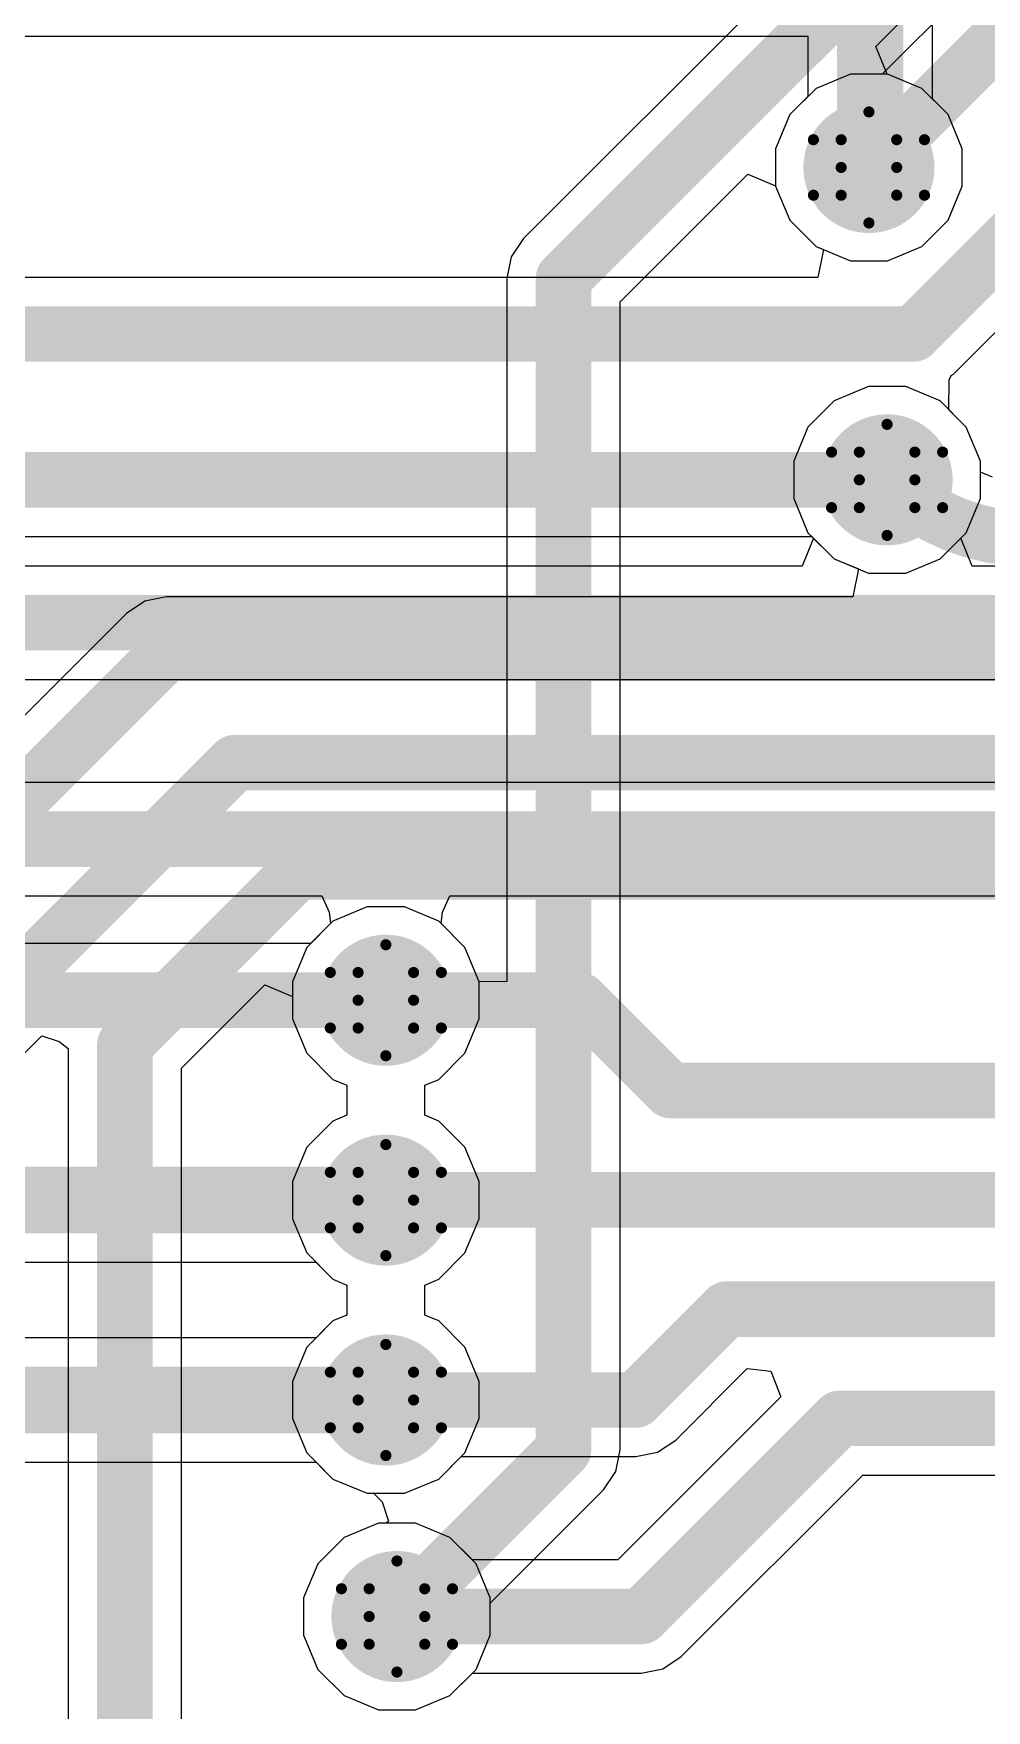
# Model space of a CAD drawing. Header units: inches. Extents: x -0.2 to 15.8, y 0 to 3.5.
# Drawn here: x 0.8916 to 1.0632, y 0.9641 to 1.2661 of the extents above; entities that cross this region are included whole.
import ezdxf

# ---------------------------------------------------------------- set-up
doc = ezdxf.new("R2010")
doc.units = ezdxf.units.IN
doc.header["$MEASUREMENT"] = 0
for name, color, linetype in [('Bottom Layer', 5, 'Continuous'), ('Drill Drawing', 1, 'Continuous'), ('Signal_1', 16, 'Continuous'), ('Signal_2', 76, 'Continuous'), ('Top Layer', 1, 'Continuous'), ('Via Holes', 16, 'Continuous')]:
    doc.layers.add(name, color=color, linetype=linetype)

msp = doc.modelspace()

# ---------------------------------------------------------------- hatches: boundary and pattern name
at = {"layer": 'Bottom Layer'}
h = msp.add_hatch(color=5, dxfattribs=at)
edge = h.paths.add_edge_path()
edge.add_arc((1.042, 1.242), 0.01181, 0, 360)
h = msp.add_hatch(color=5, dxfattribs=at)
edge = h.paths.add_edge_path()
edge.add_arc((1.04527, 1.18573), 0.01181, 0, 360)
h = msp.add_hatch(color=5, dxfattribs=at)
edge = h.paths.add_edge_path()
edge.add_arc((0.955, 1.092), 0.01181, 0, 360)
h = msp.add_hatch(color=5, dxfattribs=at)
edge = h.paths.add_edge_path()
edge.add_arc((0.955, 1.056), 0.01181, 0, 360)
h = msp.add_hatch(color=5, dxfattribs=at)
edge = h.paths.add_edge_path()
edge.add_arc((0.955, 1.02), 0.01181, 0, 360)
h = msp.add_hatch(color=5, dxfattribs=at)
edge = h.paths.add_edge_path()
edge.add_arc((0.957, 0.981), 0.01181, 0, 360)
at = {"layer": 'Signal_1'}
h = msp.add_hatch(color=16, dxfattribs=at)
edge = h.paths.add_edge_path()
edge.add_arc((1.042, 1.242), 0.01181, 0, 360)
h = msp.add_hatch(color=16, dxfattribs=at)
edge = h.paths.add_edge_path()
edge.add_arc((1.04527, 1.18573), 0.01181, 0, 360)
h = msp.add_hatch(color=16, dxfattribs=at)
edge = h.paths.add_edge_path()
edge.add_arc((0.955, 1.092), 0.01181, 0, 360)
h = msp.add_hatch(color=16, dxfattribs=at)
edge = h.paths.add_edge_path()
edge.add_arc((0.955, 1.056), 0.01181, 0, 360)
h = msp.add_hatch(color=16, dxfattribs=at)
edge = h.paths.add_edge_path()
edge.add_arc((0.955, 1.02), 0.01181, 0, 360)
h = msp.add_hatch(color=16, dxfattribs=at)
edge = h.paths.add_edge_path()
edge.add_arc((0.957, 0.981), 0.01181, 0, 360)
at = {"layer": 'Signal_2'}
h = msp.add_hatch(color=76, dxfattribs=at)
edge = h.paths.add_edge_path()
edge.add_arc((1.042, 1.242), 0.01181, 0, 360)
h = msp.add_hatch(color=76, dxfattribs=at)
edge = h.paths.add_edge_path()
edge.add_arc((1.04527, 1.18573), 0.01181, 0, 360)
h = msp.add_hatch(color=76, dxfattribs=at)
edge = h.paths.add_edge_path()
edge.add_arc((0.955, 1.092), 0.01181, 0, 360)
h = msp.add_hatch(color=76, dxfattribs=at)
edge = h.paths.add_edge_path()
edge.add_arc((0.955, 1.056), 0.01181, 0, 360)
h = msp.add_hatch(color=76, dxfattribs=at)
edge = h.paths.add_edge_path()
edge.add_arc((0.955, 1.02), 0.01181, 0, 360)
h = msp.add_hatch(color=76, dxfattribs=at)
edge = h.paths.add_edge_path()
edge.add_arc((0.957, 0.981), 0.01181, 0, 360)
at = {"layer": 'Top Layer'}
h = msp.add_hatch(color=1, dxfattribs=at)
edge = h.paths.add_edge_path()
edge.add_arc((1.042, 1.242), 0.01181, 0, 360)
h = msp.add_hatch(color=1, dxfattribs=at)
edge = h.paths.add_edge_path()
edge.add_arc((1.04527, 1.18573), 0.01181, 0, 360)
h = msp.add_hatch(color=1, dxfattribs=at)
edge = h.paths.add_edge_path()
edge.add_arc((0.955, 1.092), 0.01181, 0, 360)
h = msp.add_hatch(color=1, dxfattribs=at)
edge = h.paths.add_edge_path()
edge.add_arc((0.955, 1.056), 0.01181, 0, 360)
h = msp.add_hatch(color=1, dxfattribs=at)
edge = h.paths.add_edge_path()
edge.add_arc((0.955, 1.02), 0.01181, 0, 360)
h = msp.add_hatch(color=1, dxfattribs=at)
edge = h.paths.add_edge_path()
edge.add_arc((0.957, 0.981), 0.01181, 0, 360)
at = {"layer": 'Via Holes'}
h = msp.add_hatch(color=7, dxfattribs=at)
edge = h.paths.add_edge_path()
edge.add_arc((1.042, 1.242), 0.00591, 0, 360)
h = msp.add_hatch(color=7, dxfattribs=at)
edge = h.paths.add_edge_path()
edge.add_arc((1.04527, 1.18573), 0.00591, 0, 360)
h = msp.add_hatch(color=7, dxfattribs=at)
edge = h.paths.add_edge_path()
edge.add_arc((0.955, 1.092), 0.00591, 0, 360)
h = msp.add_hatch(color=7, dxfattribs=at)
edge = h.paths.add_edge_path()
edge.add_arc((0.955, 1.056), 0.00591, 0, 360)
h = msp.add_hatch(color=7, dxfattribs=at)
edge = h.paths.add_edge_path()
edge.add_arc((0.955, 1.02), 0.00591, 0, 360)
h = msp.add_hatch(color=7, dxfattribs=at)
edge = h.paths.add_edge_path()
edge.add_arc((0.957, 0.981), 0.00591, 0, 360)

# ---------------------------------------------------------------- linework, layer by layer
at = {"layer": 'Bottom Layer'}
for p, q in [((1.18462, 1.43403), (0.97979, 1.22921)), ((1.04323, 1.26381), (1.20202, 1.4226)), ((1.0453, 1.25881), (1.04323, 1.26381)), ((1.04534, 1.25881), (1.0453, 1.25881)), ((1.05152, 1.25625), (1.04534, 1.25881)), ((1.05625, 1.25152), (1.05152, 1.25625)), ((1.05881, 1.24534), (1.05625, 1.25152)), ((1.05881, 1.23866), (1.05881, 1.24534)), ((0.9972, 1.21778), (1.02019, 1.24077)), ((1.02019, 1.24077), (1.02519, 1.2387)), ((1.02519, 1.2387), (1.02519, 1.23866)), ((1.02519, 1.23866), (1.02775, 1.23248)), ((1.05625, 1.23248), (1.05881, 1.23866)), ((1.02775, 1.23248), (1.03248, 1.22775)), ((1.05152, 1.22775), (1.05625, 1.23248)), ((0.97979, 1.22921), (0.97758, 1.2259)), ((1.03248, 1.22775), (1.03866, 1.22519)), ((1.04534, 1.22519), (1.05152, 1.22775)), ((0.97758, 1.2259), (0.9768, 1.222)), ((1.03866, 1.22519), (1.04534, 1.22519)), ((0.9768, 1.222), (0.9768, 1.09536)), ((0.9972, 1.011), (0.9972, 1.21778)), ((1.04193, 1.20254), (1.03575, 1.19998)), ((1.04862, 1.20254), (1.04193, 1.20254)), ((1.0548, 1.19998), (1.04862, 1.20254)), ((1.03575, 1.19998), (1.03102, 1.19525)), ((1.05952, 1.19525), (1.0548, 1.19998)), ((1.03102, 1.19525), (1.02846, 1.18907)), ((1.06208, 1.18907), (1.05952, 1.19525)), ((1.02846, 1.18907), (1.02846, 1.18238)), ((1.06208, 1.18238), (1.06208, 1.18907)), ((1.02846, 1.18238), (1.03102, 1.1762)), ((1.05952, 1.1762), (1.06208, 1.18238)), ((1.03102, 1.1762), (1.03575, 1.17148)), ((1.0548, 1.17148), (1.05952, 1.1762)), ((1.03575, 1.17148), (1.04193, 1.16892)), ((1.04193, 1.16892), (1.04862, 1.16892)), ((1.04862, 1.16892), (1.0548, 1.17148)), ((0.95166, 1.10881), (0.94548, 1.10625)), ((0.95834, 1.10881), (0.95166, 1.10881)), ((0.96452, 1.10625), (0.95834, 1.10881)), ((0.94548, 1.10625), (0.94075, 1.10152)), ((0.96925, 1.10152), (0.96452, 1.10625)), ((0.94075, 1.10152), (0.93819, 1.09534)), ((0.97181, 1.09534), (0.96925, 1.10152)), ((0.93819, 1.09534), (0.93819, 1.08866)), ((0.9768, 1.09536), (0.97181, 1.09534)), ((0.93819, 1.08866), (0.94075, 1.08248)), ((0.94075, 1.08248), (0.94548, 1.07775)), ((0.94548, 1.07775), (0.94799, 1.07671)), ((0.94799, 1.07671), (0.94799, 1.07129)), ((0.94548, 1.07025), (0.94075, 1.06552)), ((0.94799, 1.07129), (0.94548, 1.07025)), ((0.94075, 1.06552), (0.93819, 1.05934)), ((0.93819, 1.05934), (0.93819, 1.05266)), ((0.93819, 1.05266), (0.94075, 1.04648)), ((0.94075, 1.04648), (0.94548, 1.04175)), ((0.94548, 1.04175), (0.94799, 1.04071)), ((0.94799, 1.04071), (0.94799, 1.03529)), ((0.94548, 1.03425), (0.94244, 1.03122)), ((0.94799, 1.03529), (0.94548, 1.03425)), ((0.94244, 1.03122), (0.84065, 1.03122)), ((0.99642, 1.0071), (0.9972, 1.011)), ((0.836, 1.00878), (0.94244, 1.00878)), ((0.94244, 1.00878), (0.94548, 1.00575)), ((0.99421, 1.00379), (0.99642, 1.0071)), ((0.94548, 1.00575), (0.95166, 1.00319)), ((0.95166, 1.00319), (0.9528, 1.00319)), ((0.9528, 1.00319), (0.95433, 1.00168)), ((0.97381, 0.98339), (0.99421, 1.00379)), ((0.95433, 1.00168), (0.95548, 0.99819)), ((0.95366, 0.99781), (0.94748, 0.99525)), ((0.95508, 0.99781), (0.95366, 0.99781)), ((0.95548, 0.99819), (0.95508, 0.99781)), ((0.94748, 0.99525), (0.94275, 0.99052)), ((0.94275, 0.99052), (0.94019, 0.98434)), ((0.94019, 0.98434), (0.94019, 0.97766)), ((0.97381, 0.97766), (0.97381, 0.98339)), ((0.94019, 0.97766), (0.94275, 0.97148)), ((0.97125, 0.97148), (0.97381, 0.97766)), ((0.94275, 0.97148), (0.94748, 0.96675)), ((0.96652, 0.96675), (0.97125, 0.97148)), ((0.94748, 0.96675), (0.95366, 0.96419)), ((0.96034, 0.96419), (0.96652, 0.96675)), ((0.95366, 0.96419), (0.96034, 0.96419))]:
    msp.add_line(p, q, dxfattribs=at)
for points in [[(0.987, 1.222, 0.01, 0.01, 0), (1.19481, 1.42981, 0.01, 0.01, 0)], [(0.987, 1.011, 0.01, 0.01, 0), (0.987, 1.222, 0.01, 0.01, 0)], [(0.836, 1.02, 0.012, 0.012, 0), (0.955, 1.02, 0.012, 0.012, 0)], [(0.957, 0.981, 0.01, 0.01, 0), (0.987, 1.011, 0.01, 0.01, 0)]]:
    msp.add_lwpolyline(points, format="xyseb", dxfattribs=at)
for points in [[(0.9845, 1.222, 0.005, 0.005, 1), (0.9895, 1.222, 0.005, 0.005, 1)], [(0.9845, 1.222, 0.005, 0.005, 1), (0.9895, 1.222, 0.005, 0.005, 1)], [(0.952, 1.02, 0.006, 0.006, 1), (0.958, 1.02, 0.006, 0.006, 1)], [(0.9845, 1.011, 0.005, 0.005, 1), (0.9895, 1.011, 0.005, 0.005, 1)], [(0.9845, 1.011, 0.005, 0.005, 1), (0.9895, 1.011, 0.005, 0.005, 1)], [(0.9545, 0.981, 0.005, 0.005, 1), (0.9595, 0.981, 0.005, 0.005, 1)]]:
    msp.add_lwpolyline(points, format="xyseb", close=True, dxfattribs=at)
at = {"layer": 'Drill Drawing'}
for points in [[(1.037, 1.247, 0.002, 0.002, 0), (1.042, 1.252, 0.002, 0.002, 0)], [(1.042, 1.252, 0.002, 0.002, 0), (1.047, 1.247, 0.002, 0.002, 0)], [(1.032, 1.247, 0.002, 0.002, 0), (1.037, 1.242, 0.002, 0.002, 0)], [(1.032, 1.247, 0.002, 0.002, 0), (1.037, 1.247, 0.002, 0.002, 0)], [(1.047, 1.247, 0.002, 0.002, 0), (1.052, 1.247, 0.002, 0.002, 0)], [(1.047, 1.242, 0.002, 0.002, 0), (1.052, 1.247, 0.002, 0.002, 0)], [(1.032, 1.237, 0.002, 0.002, 0), (1.037, 1.242, 0.002, 0.002, 0)], [(1.047, 1.242, 0.002, 0.002, 0), (1.052, 1.237, 0.002, 0.002, 0)], [(1.032, 1.237, 0.002, 0.002, 0), (1.037, 1.237, 0.002, 0.002, 0)], [(1.037, 1.237, 0.002, 0.002, 0), (1.042, 1.232, 0.002, 0.002, 0)], [(1.042, 1.232, 0.002, 0.002, 0), (1.047, 1.237, 0.002, 0.002, 0)], [(1.047, 1.237, 0.002, 0.002, 0), (1.052, 1.237, 0.002, 0.002, 0)], [(1.04027, 1.19073, 0.002, 0.002, 0), (1.04527, 1.19573, 0.002, 0.002, 0)], [(1.04527, 1.19573, 0.002, 0.002, 0), (1.05027, 1.19073, 0.002, 0.002, 0)], [(1.03527, 1.19073, 0.002, 0.002, 0), (1.04027, 1.18573, 0.002, 0.002, 0)], [(1.03527, 1.19073, 0.002, 0.002, 0), (1.04027, 1.19073, 0.002, 0.002, 0)], [(1.05027, 1.19073, 0.002, 0.002, 0), (1.05527, 1.19073, 0.002, 0.002, 0)], [(1.05027, 1.18573, 0.002, 0.002, 0), (1.05527, 1.19073, 0.002, 0.002, 0)], [(1.03527, 1.18073, 0.002, 0.002, 0), (1.04027, 1.18573, 0.002, 0.002, 0)], [(1.05027, 1.18573, 0.002, 0.002, 0), (1.05527, 1.18073, 0.002, 0.002, 0)], [(1.03527, 1.18073, 0.002, 0.002, 0), (1.04027, 1.18073, 0.002, 0.002, 0)], [(1.04027, 1.18073, 0.002, 0.002, 0), (1.04527, 1.17573, 0.002, 0.002, 0)], [(1.04527, 1.17573, 0.002, 0.002, 0), (1.05027, 1.18073, 0.002, 0.002, 0)], [(1.05027, 1.18073, 0.002, 0.002, 0), (1.05527, 1.18073, 0.002, 0.002, 0)], [(0.95, 1.097, 0.002, 0.002, 0), (0.955, 1.102, 0.002, 0.002, 0)], [(0.955, 1.102, 0.002, 0.002, 0), (0.96, 1.097, 0.002, 0.002, 0)], [(0.945, 1.097, 0.002, 0.002, 0), (0.95, 1.092, 0.002, 0.002, 0)], [(0.945, 1.097, 0.002, 0.002, 0), (0.95, 1.097, 0.002, 0.002, 0)], [(0.96, 1.097, 0.002, 0.002, 0), (0.965, 1.097, 0.002, 0.002, 0)], [(0.96, 1.092, 0.002, 0.002, 0), (0.965, 1.097, 0.002, 0.002, 0)], [(0.945, 1.087, 0.002, 0.002, 0), (0.95, 1.092, 0.002, 0.002, 0)], [(0.96, 1.092, 0.002, 0.002, 0), (0.965, 1.087, 0.002, 0.002, 0)], [(0.945, 1.087, 0.002, 0.002, 0), (0.95, 1.087, 0.002, 0.002, 0)], [(0.95, 1.087, 0.002, 0.002, 0), (0.955, 1.082, 0.002, 0.002, 0)], [(0.955, 1.082, 0.002, 0.002, 0), (0.96, 1.087, 0.002, 0.002, 0)], [(0.96, 1.087, 0.002, 0.002, 0), (0.965, 1.087, 0.002, 0.002, 0)], [(0.95, 1.061, 0.002, 0.002, 0), (0.955, 1.066, 0.002, 0.002, 0)], [(0.955, 1.066, 0.002, 0.002, 0), (0.96, 1.061, 0.002, 0.002, 0)], [(0.945, 1.061, 0.002, 0.002, 0), (0.95, 1.056, 0.002, 0.002, 0)], [(0.945, 1.061, 0.002, 0.002, 0), (0.95, 1.061, 0.002, 0.002, 0)], [(0.96, 1.061, 0.002, 0.002, 0), (0.965, 1.061, 0.002, 0.002, 0)], [(0.96, 1.056, 0.002, 0.002, 0), (0.965, 1.061, 0.002, 0.002, 0)], [(0.945, 1.051, 0.002, 0.002, 0), (0.95, 1.056, 0.002, 0.002, 0)], [(0.96, 1.056, 0.002, 0.002, 0), (0.965, 1.051, 0.002, 0.002, 0)], [(0.945, 1.051, 0.002, 0.002, 0), (0.95, 1.051, 0.002, 0.002, 0)], [(0.95, 1.051, 0.002, 0.002, 0), (0.955, 1.046, 0.002, 0.002, 0)], [(0.955, 1.046, 0.002, 0.002, 0), (0.96, 1.051, 0.002, 0.002, 0)], [(0.96, 1.051, 0.002, 0.002, 0), (0.965, 1.051, 0.002, 0.002, 0)], [(0.95, 1.025, 0.002, 0.002, 0), (0.955, 1.03, 0.002, 0.002, 0)], [(0.955, 1.03, 0.002, 0.002, 0), (0.96, 1.025, 0.002, 0.002, 0)], [(0.945, 1.025, 0.002, 0.002, 0), (0.95, 1.02, 0.002, 0.002, 0)], [(0.945, 1.025, 0.002, 0.002, 0), (0.95, 1.025, 0.002, 0.002, 0)], [(0.96, 1.025, 0.002, 0.002, 0), (0.965, 1.025, 0.002, 0.002, 0)], [(0.96, 1.02, 0.002, 0.002, 0), (0.965, 1.025, 0.002, 0.002, 0)], [(0.945, 1.015, 0.002, 0.002, 0), (0.95, 1.02, 0.002, 0.002, 0)], [(0.96, 1.02, 0.002, 0.002, 0), (0.965, 1.015, 0.002, 0.002, 0)], [(0.945, 1.015, 0.002, 0.002, 0), (0.95, 1.015, 0.002, 0.002, 0)], [(0.95, 1.015, 0.002, 0.002, 0), (0.955, 1.01, 0.002, 0.002, 0)], [(0.955, 1.01, 0.002, 0.002, 0), (0.96, 1.015, 0.002, 0.002, 0)], [(0.96, 1.015, 0.002, 0.002, 0), (0.965, 1.015, 0.002, 0.002, 0)], [(0.952, 0.986, 0.002, 0.002, 0), (0.957, 0.991, 0.002, 0.002, 0)], [(0.957, 0.991, 0.002, 0.002, 0), (0.962, 0.986, 0.002, 0.002, 0)], [(0.947, 0.986, 0.002, 0.002, 0), (0.952, 0.981, 0.002, 0.002, 0)], [(0.947, 0.986, 0.002, 0.002, 0), (0.952, 0.986, 0.002, 0.002, 0)], [(0.962, 0.986, 0.002, 0.002, 0), (0.967, 0.986, 0.002, 0.002, 0)], [(0.962, 0.981, 0.002, 0.002, 0), (0.967, 0.986, 0.002, 0.002, 0)], [(0.947, 0.976, 0.002, 0.002, 0), (0.952, 0.981, 0.002, 0.002, 0)], [(0.962, 0.981, 0.002, 0.002, 0), (0.967, 0.976, 0.002, 0.002, 0)], [(0.947, 0.976, 0.002, 0.002, 0), (0.952, 0.976, 0.002, 0.002, 0)], [(0.952, 0.976, 0.002, 0.002, 0), (0.957, 0.971, 0.002, 0.002, 0)], [(0.957, 0.971, 0.002, 0.002, 0), (0.962, 0.976, 0.002, 0.002, 0)], [(0.962, 0.976, 0.002, 0.002, 0), (0.967, 0.976, 0.002, 0.002, 0)]]:
    msp.add_lwpolyline(points, format="xyseb", dxfattribs=at)
for points in [[(1.0415, 1.252, 0.001, 0.001, 1), (1.0425, 1.252, 0.001, 0.001, 1)], [(1.0415, 1.252, 0.001, 0.001, 1), (1.0425, 1.252, 0.001, 0.001, 1)], [(1.0315, 1.247, 0.001, 0.001, 1), (1.0325, 1.247, 0.001, 0.001, 1)], [(1.0315, 1.247, 0.001, 0.001, 1), (1.0325, 1.247, 0.001, 0.001, 1)], [(1.0365, 1.247, 0.001, 0.001, 1), (1.0375, 1.247, 0.001, 0.001, 1)], [(1.0365, 1.247, 0.001, 0.001, 1), (1.0375, 1.247, 0.001, 0.001, 1)], [(1.0465, 1.247, 0.001, 0.001, 1), (1.0475, 1.247, 0.001, 0.001, 1)], [(1.0465, 1.247, 0.001, 0.001, 1), (1.0475, 1.247, 0.001, 0.001, 1)], [(1.0515, 1.247, 0.001, 0.001, 1), (1.0525, 1.247, 0.001, 0.001, 1)], [(1.0515, 1.247, 0.001, 0.001, 1), (1.0525, 1.247, 0.001, 0.001, 1)], [(1.0365, 1.242, 0.001, 0.001, 1), (1.0375, 1.242, 0.001, 0.001, 1)], [(1.0365, 1.242, 0.001, 0.001, 1), (1.0375, 1.242, 0.001, 0.001, 1)], [(1.0465, 1.242, 0.001, 0.001, 1), (1.0475, 1.242, 0.001, 0.001, 1)], [(1.0465, 1.242, 0.001, 0.001, 1), (1.0475, 1.242, 0.001, 0.001, 1)], [(1.0315, 1.237, 0.001, 0.001, 1), (1.0325, 1.237, 0.001, 0.001, 1)], [(1.0315, 1.237, 0.001, 0.001, 1), (1.0325, 1.237, 0.001, 0.001, 1)], [(1.0365, 1.237, 0.001, 0.001, 1), (1.0375, 1.237, 0.001, 0.001, 1)], [(1.0365, 1.237, 0.001, 0.001, 1), (1.0375, 1.237, 0.001, 0.001, 1)], [(1.0465, 1.237, 0.001, 0.001, 1), (1.0475, 1.237, 0.001, 0.001, 1)], [(1.0465, 1.237, 0.001, 0.001, 1), (1.0475, 1.237, 0.001, 0.001, 1)], [(1.0515, 1.237, 0.001, 0.001, 1), (1.0525, 1.237, 0.001, 0.001, 1)], [(1.0515, 1.237, 0.001, 0.001, 1), (1.0525, 1.237, 0.001, 0.001, 1)], [(1.0415, 1.232, 0.001, 0.001, 1), (1.0425, 1.232, 0.001, 0.001, 1)], [(1.0415, 1.232, 0.001, 0.001, 1), (1.0425, 1.232, 0.001, 0.001, 1)], [(1.04477, 1.19573, 0.001, 0.001, 1), (1.04577, 1.19573, 0.001, 0.001, 1)], [(1.04477, 1.19573, 0.001, 0.001, 1), (1.04577, 1.19573, 0.001, 0.001, 1)], [(1.03477, 1.19073, 0.001, 0.001, 1), (1.03577, 1.19073, 0.001, 0.001, 1)], [(1.03477, 1.19073, 0.001, 0.001, 1), (1.03577, 1.19073, 0.001, 0.001, 1)], [(1.03977, 1.19073, 0.001, 0.001, 1), (1.04077, 1.19073, 0.001, 0.001, 1)], [(1.03977, 1.19073, 0.001, 0.001, 1), (1.04077, 1.19073, 0.001, 0.001, 1)], [(1.04977, 1.19073, 0.001, 0.001, 1), (1.05077, 1.19073, 0.001, 0.001, 1)], [(1.04977, 1.19073, 0.001, 0.001, 1), (1.05077, 1.19073, 0.001, 0.001, 1)], [(1.05477, 1.19073, 0.001, 0.001, 1), (1.05577, 1.19073, 0.001, 0.001, 1)], [(1.05477, 1.19073, 0.001, 0.001, 1), (1.05577, 1.19073, 0.001, 0.001, 1)], [(1.03977, 1.18573, 0.001, 0.001, 1), (1.04077, 1.18573, 0.001, 0.001, 1)], [(1.03977, 1.18573, 0.001, 0.001, 1), (1.04077, 1.18573, 0.001, 0.001, 1)], [(1.04977, 1.18573, 0.001, 0.001, 1), (1.05077, 1.18573, 0.001, 0.001, 1)], [(1.04977, 1.18573, 0.001, 0.001, 1), (1.05077, 1.18573, 0.001, 0.001, 1)], [(1.03477, 1.18073, 0.001, 0.001, 1), (1.03577, 1.18073, 0.001, 0.001, 1)], [(1.03477, 1.18073, 0.001, 0.001, 1), (1.03577, 1.18073, 0.001, 0.001, 1)], [(1.03977, 1.18073, 0.001, 0.001, 1), (1.04077, 1.18073, 0.001, 0.001, 1)], [(1.03977, 1.18073, 0.001, 0.001, 1), (1.04077, 1.18073, 0.001, 0.001, 1)], [(1.04977, 1.18073, 0.001, 0.001, 1), (1.05077, 1.18073, 0.001, 0.001, 1)], [(1.04977, 1.18073, 0.001, 0.001, 1), (1.05077, 1.18073, 0.001, 0.001, 1)], [(1.05477, 1.18073, 0.001, 0.001, 1), (1.05577, 1.18073, 0.001, 0.001, 1)], [(1.05477, 1.18073, 0.001, 0.001, 1), (1.05577, 1.18073, 0.001, 0.001, 1)], [(1.04477, 1.17573, 0.001, 0.001, 1), (1.04577, 1.17573, 0.001, 0.001, 1)], [(1.04477, 1.17573, 0.001, 0.001, 1), (1.04577, 1.17573, 0.001, 0.001, 1)], [(0.9545, 1.102, 0.001, 0.001, 1), (0.9555, 1.102, 0.001, 0.001, 1)], [(0.9545, 1.102, 0.001, 0.001, 1), (0.9555, 1.102, 0.001, 0.001, 1)], [(0.9445, 1.097, 0.001, 0.001, 1), (0.9455, 1.097, 0.001, 0.001, 1)], [(0.9445, 1.097, 0.001, 0.001, 1), (0.9455, 1.097, 0.001, 0.001, 1)], [(0.9495, 1.097, 0.001, 0.001, 1), (0.9505, 1.097, 0.001, 0.001, 1)], [(0.9495, 1.097, 0.001, 0.001, 1), (0.9505, 1.097, 0.001, 0.001, 1)], [(0.9595, 1.097, 0.001, 0.001, 1), (0.9605, 1.097, 0.001, 0.001, 1)], [(0.9595, 1.097, 0.001, 0.001, 1), (0.9605, 1.097, 0.001, 0.001, 1)], [(0.9645, 1.097, 0.001, 0.001, 1), (0.9655, 1.097, 0.001, 0.001, 1)], [(0.9645, 1.097, 0.001, 0.001, 1), (0.9655, 1.097, 0.001, 0.001, 1)], [(0.9495, 1.092, 0.001, 0.001, 1), (0.9505, 1.092, 0.001, 0.001, 1)], [(0.9495, 1.092, 0.001, 0.001, 1), (0.9505, 1.092, 0.001, 0.001, 1)], [(0.9595, 1.092, 0.001, 0.001, 1), (0.9605, 1.092, 0.001, 0.001, 1)], [(0.9595, 1.092, 0.001, 0.001, 1), (0.9605, 1.092, 0.001, 0.001, 1)], [(0.9445, 1.087, 0.001, 0.001, 1), (0.9455, 1.087, 0.001, 0.001, 1)], [(0.9445, 1.087, 0.001, 0.001, 1), (0.9455, 1.087, 0.001, 0.001, 1)], [(0.9495, 1.087, 0.001, 0.001, 1), (0.9505, 1.087, 0.001, 0.001, 1)], [(0.9495, 1.087, 0.001, 0.001, 1), (0.9505, 1.087, 0.001, 0.001, 1)], [(0.9595, 1.087, 0.001, 0.001, 1), (0.9605, 1.087, 0.001, 0.001, 1)], [(0.9595, 1.087, 0.001, 0.001, 1), (0.9605, 1.087, 0.001, 0.001, 1)], [(0.9645, 1.087, 0.001, 0.001, 1), (0.9655, 1.087, 0.001, 0.001, 1)], [(0.9645, 1.087, 0.001, 0.001, 1), (0.9655, 1.087, 0.001, 0.001, 1)], [(0.9545, 1.082, 0.001, 0.001, 1), (0.9555, 1.082, 0.001, 0.001, 1)], [(0.9545, 1.082, 0.001, 0.001, 1), (0.9555, 1.082, 0.001, 0.001, 1)], [(0.9545, 1.066, 0.001, 0.001, 1), (0.9555, 1.066, 0.001, 0.001, 1)], [(0.9545, 1.066, 0.001, 0.001, 1), (0.9555, 1.066, 0.001, 0.001, 1)], [(0.9445, 1.061, 0.001, 0.001, 1), (0.9455, 1.061, 0.001, 0.001, 1)], [(0.9445, 1.061, 0.001, 0.001, 1), (0.9455, 1.061, 0.001, 0.001, 1)], [(0.9495, 1.061, 0.001, 0.001, 1), (0.9505, 1.061, 0.001, 0.001, 1)], [(0.9495, 1.061, 0.001, 0.001, 1), (0.9505, 1.061, 0.001, 0.001, 1)], [(0.9595, 1.061, 0.001, 0.001, 1), (0.9605, 1.061, 0.001, 0.001, 1)], [(0.9595, 1.061, 0.001, 0.001, 1), (0.9605, 1.061, 0.001, 0.001, 1)], [(0.9645, 1.061, 0.001, 0.001, 1), (0.9655, 1.061, 0.001, 0.001, 1)], [(0.9645, 1.061, 0.001, 0.001, 1), (0.9655, 1.061, 0.001, 0.001, 1)], [(0.9495, 1.056, 0.001, 0.001, 1), (0.9505, 1.056, 0.001, 0.001, 1)], [(0.9495, 1.056, 0.001, 0.001, 1), (0.9505, 1.056, 0.001, 0.001, 1)], [(0.9595, 1.056, 0.001, 0.001, 1), (0.9605, 1.056, 0.001, 0.001, 1)], [(0.9595, 1.056, 0.001, 0.001, 1), (0.9605, 1.056, 0.001, 0.001, 1)], [(0.9445, 1.051, 0.001, 0.001, 1), (0.9455, 1.051, 0.001, 0.001, 1)], [(0.9445, 1.051, 0.001, 0.001, 1), (0.9455, 1.051, 0.001, 0.001, 1)], [(0.9495, 1.051, 0.001, 0.001, 1), (0.9505, 1.051, 0.001, 0.001, 1)], [(0.9495, 1.051, 0.001, 0.001, 1), (0.9505, 1.051, 0.001, 0.001, 1)], [(0.9595, 1.051, 0.001, 0.001, 1), (0.9605, 1.051, 0.001, 0.001, 1)], [(0.9595, 1.051, 0.001, 0.001, 1), (0.9605, 1.051, 0.001, 0.001, 1)], [(0.9645, 1.051, 0.001, 0.001, 1), (0.9655, 1.051, 0.001, 0.001, 1)], [(0.9645, 1.051, 0.001, 0.001, 1), (0.9655, 1.051, 0.001, 0.001, 1)], [(0.9545, 1.046, 0.001, 0.001, 1), (0.9555, 1.046, 0.001, 0.001, 1)], [(0.9545, 1.046, 0.001, 0.001, 1), (0.9555, 1.046, 0.001, 0.001, 1)], [(0.9545, 1.03, 0.001, 0.001, 1), (0.9555, 1.03, 0.001, 0.001, 1)], [(0.9545, 1.03, 0.001, 0.001, 1), (0.9555, 1.03, 0.001, 0.001, 1)], [(0.9445, 1.025, 0.001, 0.001, 1), (0.9455, 1.025, 0.001, 0.001, 1)], [(0.9445, 1.025, 0.001, 0.001, 1), (0.9455, 1.025, 0.001, 0.001, 1)], [(0.9495, 1.025, 0.001, 0.001, 1), (0.9505, 1.025, 0.001, 0.001, 1)], [(0.9495, 1.025, 0.001, 0.001, 1), (0.9505, 1.025, 0.001, 0.001, 1)], [(0.9595, 1.025, 0.001, 0.001, 1), (0.9605, 1.025, 0.001, 0.001, 1)], [(0.9595, 1.025, 0.001, 0.001, 1), (0.9605, 1.025, 0.001, 0.001, 1)], [(0.9645, 1.025, 0.001, 0.001, 1), (0.9655, 1.025, 0.001, 0.001, 1)], [(0.9645, 1.025, 0.001, 0.001, 1), (0.9655, 1.025, 0.001, 0.001, 1)], [(0.9495, 1.02, 0.001, 0.001, 1), (0.9505, 1.02, 0.001, 0.001, 1)], [(0.9495, 1.02, 0.001, 0.001, 1), (0.9505, 1.02, 0.001, 0.001, 1)], [(0.9595, 1.02, 0.001, 0.001, 1), (0.9605, 1.02, 0.001, 0.001, 1)], [(0.9595, 1.02, 0.001, 0.001, 1), (0.9605, 1.02, 0.001, 0.001, 1)], [(0.9445, 1.015, 0.001, 0.001, 1), (0.9455, 1.015, 0.001, 0.001, 1)], [(0.9445, 1.015, 0.001, 0.001, 1), (0.9455, 1.015, 0.001, 0.001, 1)], [(0.9495, 1.015, 0.001, 0.001, 1), (0.9505, 1.015, 0.001, 0.001, 1)], [(0.9495, 1.015, 0.001, 0.001, 1), (0.9505, 1.015, 0.001, 0.001, 1)], [(0.9595, 1.015, 0.001, 0.001, 1), (0.9605, 1.015, 0.001, 0.001, 1)], [(0.9595, 1.015, 0.001, 0.001, 1), (0.9605, 1.015, 0.001, 0.001, 1)], [(0.9645, 1.015, 0.001, 0.001, 1), (0.9655, 1.015, 0.001, 0.001, 1)], [(0.9645, 1.015, 0.001, 0.001, 1), (0.9655, 1.015, 0.001, 0.001, 1)], [(0.9545, 1.01, 0.001, 0.001, 1), (0.9555, 1.01, 0.001, 0.001, 1)], [(0.9545, 1.01, 0.001, 0.001, 1), (0.9555, 1.01, 0.001, 0.001, 1)], [(0.9565, 0.991, 0.001, 0.001, 1), (0.9575, 0.991, 0.001, 0.001, 1)], [(0.9565, 0.991, 0.001, 0.001, 1), (0.9575, 0.991, 0.001, 0.001, 1)], [(0.9465, 0.986, 0.001, 0.001, 1), (0.9475, 0.986, 0.001, 0.001, 1)], [(0.9465, 0.986, 0.001, 0.001, 1), (0.9475, 0.986, 0.001, 0.001, 1)], [(0.9515, 0.986, 0.001, 0.001, 1), (0.9525, 0.986, 0.001, 0.001, 1)], [(0.9515, 0.986, 0.001, 0.001, 1), (0.9525, 0.986, 0.001, 0.001, 1)], [(0.9615, 0.986, 0.001, 0.001, 1), (0.9625, 0.986, 0.001, 0.001, 1)], [(0.9615, 0.986, 0.001, 0.001, 1), (0.9625, 0.986, 0.001, 0.001, 1)], [(0.9665, 0.986, 0.001, 0.001, 1), (0.9675, 0.986, 0.001, 0.001, 1)], [(0.9665, 0.986, 0.001, 0.001, 1), (0.9675, 0.986, 0.001, 0.001, 1)], [(0.9515, 0.981, 0.001, 0.001, 1), (0.9525, 0.981, 0.001, 0.001, 1)], [(0.9515, 0.981, 0.001, 0.001, 1), (0.9525, 0.981, 0.001, 0.001, 1)], [(0.9615, 0.981, 0.001, 0.001, 1), (0.9625, 0.981, 0.001, 0.001, 1)], [(0.9615, 0.981, 0.001, 0.001, 1), (0.9625, 0.981, 0.001, 0.001, 1)], [(0.9465, 0.976, 0.001, 0.001, 1), (0.9475, 0.976, 0.001, 0.001, 1)], [(0.9465, 0.976, 0.001, 0.001, 1), (0.9475, 0.976, 0.001, 0.001, 1)], [(0.9515, 0.976, 0.001, 0.001, 1), (0.9525, 0.976, 0.001, 0.001, 1)], [(0.9515, 0.976, 0.001, 0.001, 1), (0.9525, 0.976, 0.001, 0.001, 1)], [(0.9615, 0.976, 0.001, 0.001, 1), (0.9625, 0.976, 0.001, 0.001, 1)], [(0.9615, 0.976, 0.001, 0.001, 1), (0.9625, 0.976, 0.001, 0.001, 1)], [(0.9665, 0.976, 0.001, 0.001, 1), (0.9675, 0.976, 0.001, 0.001, 1)], [(0.9665, 0.976, 0.001, 0.001, 1), (0.9675, 0.976, 0.001, 0.001, 1)], [(0.9565, 0.971, 0.001, 0.001, 1), (0.9575, 0.971, 0.001, 0.001, 1)], [(0.9565, 0.971, 0.001, 0.001, 1), (0.9575, 0.971, 0.001, 0.001, 1)]]:
    msp.add_lwpolyline(points, format="xyseb", close=True, dxfattribs=at)
at = {"layer": 'Signal_1'}
for p, q in [((1.03866, 1.25881), (1.03248, 1.25625)), ((1.04534, 1.25881), (1.03866, 1.25881)), ((1.05152, 1.25625), (1.04534, 1.25881)), ((1.03248, 1.25625), (1.02775, 1.25152)), ((1.05625, 1.25152), (1.05152, 1.25625)), ((1.02775, 1.25152), (1.02519, 1.24534)), ((1.05881, 1.24534), (1.05625, 1.25152)), ((1.02519, 1.24534), (1.02519, 1.23866)), ((1.05881, 1.23866), (1.05881, 1.24534)), ((1.02519, 1.23866), (1.02775, 1.23248)), ((1.05625, 1.23248), (1.05881, 1.23866)), ((1.02775, 1.23248), (1.03248, 1.22775)), ((1.05152, 1.22775), (1.05625, 1.23248)), ((1.03248, 1.22775), (1.03866, 1.22519)), ((1.04534, 1.22519), (1.05152, 1.22775)), ((1.03866, 1.22519), (1.04534, 1.22519)), ((1.04193, 1.20254), (1.03575, 1.19998)), ((1.04862, 1.20254), (1.04193, 1.20254)), ((1.0548, 1.19998), (1.04862, 1.20254)), ((1.03575, 1.19998), (1.03102, 1.19525)), ((1.05952, 1.19525), (1.0548, 1.19998)), ((1.03102, 1.19525), (1.02846, 1.18907)), ((1.06208, 1.18907), (1.05952, 1.19525)), ((1.02846, 1.18907), (1.02846, 1.18238)), ((1.06208, 1.18238), (1.06208, 1.18907)), ((1.02846, 1.18238), (1.03102, 1.1762)), ((1.05952, 1.1762), (1.06208, 1.18238)), ((1.03203, 1.1752), (1.02996, 1.1702)), ((1.03102, 1.1762), (1.03203, 1.1752)), ((1.05852, 1.1752), (1.05952, 1.1762)), ((1.06059, 1.1702), (1.05852, 1.1752)), ((1.02996, 1.1702), (0.87863, 1.1702)), ((1.16242, 1.1702), (1.06059, 1.1702)), ((0.87863, 1.1498), (1.16242, 1.1498)), ((1.16442, 1.1312), (0.85822, 1.1312)), ((0.854, 1.1108), (0.9435, 1.1108)), ((0.9435, 1.1108), (0.94477, 1.10789)), ((0.96523, 1.10789), (0.9665, 1.1108)), ((0.9665, 1.1108), (1.16442, 1.1108)), ((0.94503, 1.1058), (0.94075, 1.10152)), ((0.94477, 1.10789), (0.94503, 1.1058)), ((0.96497, 1.1058), (0.96523, 1.10789)), ((0.96925, 1.10152), (0.96497, 1.1058)), ((0.94075, 1.10152), (0.93819, 1.09534)), ((0.97181, 1.09534), (0.96925, 1.10152)), ((0.93819, 1.09534), (0.93819, 1.08866)), ((0.97181, 1.08866), (0.97181, 1.09534)), ((0.93819, 1.08866), (0.94075, 1.08248)), ((0.96925, 1.08248), (0.97181, 1.08866)), ((0.94075, 1.08248), (0.94548, 1.07775)), ((0.96452, 1.07775), (0.96925, 1.08248)), ((0.94548, 1.07775), (0.94799, 1.07671)), ((0.94799, 1.07671), (0.94799, 1.07129)), ((0.96201, 1.07671), (0.96452, 1.07775)), ((0.96201, 1.07129), (0.96201, 1.07671)), ((0.94548, 1.07025), (0.94075, 1.06552)), ((0.94799, 1.07129), (0.94548, 1.07025)), ((0.96452, 1.07025), (0.96201, 1.07129)), ((0.96925, 1.06552), (0.96452, 1.07025)), ((0.94075, 1.06552), (0.93819, 1.05934)), ((0.97181, 1.05934), (0.96925, 1.06552)), ((0.93819, 1.05934), (0.93819, 1.05266)), ((0.97181, 1.05266), (0.97181, 1.05934)), ((0.93819, 1.05266), (0.94075, 1.04648)), ((0.96925, 1.04648), (0.97181, 1.05266)), ((0.94075, 1.04648), (0.94548, 1.04175)), ((0.96452, 1.04175), (0.96925, 1.04648)), ((0.94548, 1.04175), (0.94799, 1.04071)), ((0.94799, 1.04071), (0.94799, 1.03529)), ((0.96201, 1.04071), (0.96452, 1.04175)), ((0.96201, 1.03529), (0.96201, 1.04071)), ((0.94548, 1.03425), (0.94075, 1.02952)), ((0.94799, 1.03529), (0.94548, 1.03425)), ((0.96452, 1.03425), (0.96201, 1.03529)), ((0.96925, 1.02952), (0.96452, 1.03425)), ((0.94075, 1.02952), (0.93819, 1.02334)), ((0.97181, 1.02334), (0.96925, 1.02952)), ((0.93819, 1.02334), (0.93819, 1.01666)), ((0.97181, 1.01666), (0.97181, 1.02334)), ((0.93819, 1.01666), (0.94075, 1.01048)), ((0.96925, 1.01048), (0.97181, 1.01666)), ((0.94075, 1.01048), (0.94548, 1.00575)), ((0.96452, 1.00575), (0.96925, 1.01048)), ((0.94548, 1.00575), (0.95166, 1.00319)), ((0.95166, 1.00319), (0.95834, 1.00319)), ((0.95834, 1.00319), (0.96452, 1.00575)), ((0.95366, 0.99781), (0.94748, 0.99525)), ((0.96034, 0.99781), (0.95366, 0.99781)), ((0.96652, 0.99525), (0.96034, 0.99781)), ((0.94748, 0.99525), (0.94275, 0.99052)), ((0.97125, 0.99052), (0.96652, 0.99525)), ((0.94275, 0.99052), (0.94019, 0.98434)), ((0.97381, 0.98434), (0.97125, 0.99052)), ((0.94019, 0.98434), (0.94019, 0.97766)), ((0.97381, 0.97766), (0.97381, 0.98434)), ((0.94019, 0.97766), (0.94275, 0.97148)), ((0.97125, 0.97148), (0.97381, 0.97766)), ((0.94275, 0.97148), (0.94748, 0.96675)), ((0.96652, 0.96675), (0.97125, 0.97148)), ((0.94748, 0.96675), (0.95366, 0.96419)), ((0.96034, 0.96419), (0.96652, 0.96675)), ((0.95366, 0.96419), (0.96034, 0.96419))]:
    msp.add_line(p, q, dxfattribs=at)
for points in [[(0.86506, 1.16, 0.01, 0.01, 0), (1.176, 1.16, 0.01, 0.01, 0)], [(0.854, 1.121, 0.01, 0.01, 0), (1.178, 1.121, 0.01, 0.01, 0)]]:
    msp.add_lwpolyline(points, format="xyseb", dxfattribs=at)
at = {"layer": 'Signal_2'}
for p, q in [((1.07677, 1.29118), (1.04439, 1.25881)), ((1.05721, 1.20479), (1.11622, 1.2638)), ((1.03866, 1.25881), (1.03248, 1.25625)), ((1.04439, 1.25881), (1.03866, 1.25881)), ((1.03248, 1.25625), (1.02775, 1.25152)), ((1.02775, 1.25152), (1.02519, 1.24534)), ((1.02519, 1.24534), (1.02519, 1.23866)), ((1.02519, 1.23866), (1.02775, 1.23248)), ((1.02775, 1.23248), (1.03248, 1.22775)), ((1.03248, 1.22775), (1.03381, 1.2272)), ((1.03381, 1.2272), (1.03282, 1.2222)), ((1.03282, 1.2222), (0.81456, 1.2222)), ((1.05641, 1.19837), (1.05646, 1.20374)), ((1.05646, 1.20374), (1.05679, 1.20451)), ((1.05679, 1.20451), (1.05721, 1.20479)), ((1.05952, 1.19525), (1.05641, 1.19837)), ((1.06208, 1.18907), (1.05952, 1.19525)), ((1.06208, 1.18238), (1.06208, 1.18907)), ((1.05952, 1.1762), (1.06208, 1.18238)), ((0.88037, 1.17553), (1.03169, 1.17553)), ((1.03169, 1.17553), (1.03575, 1.17148)), ((1.0548, 1.17148), (1.05952, 1.1762)), ((1.03575, 1.17148), (1.04193, 1.16892)), ((1.04193, 1.16892), (1.04862, 1.16892)), ((1.04862, 1.16892), (1.0548, 1.17148)), ((0.95166, 1.10881), (0.94548, 1.10625)), ((0.95834, 1.10881), (0.95166, 1.10881)), ((0.96452, 1.10625), (0.95834, 1.10881)), ((0.94548, 1.10625), (0.94142, 1.1022)), ((0.96925, 1.10152), (0.96452, 1.10625)), ((0.94142, 1.1022), (0.666, 1.1022)), ((0.97181, 1.09534), (0.96925, 1.10152)), ((0.97181, 1.08866), (0.97181, 1.09534)), ((0.96925, 1.08248), (0.97181, 1.08866)), ((0.96452, 1.07775), (0.96925, 1.08248)), ((0.96201, 1.07671), (0.96452, 1.07775)), ((0.96201, 1.07129), (0.96201, 1.07671)), ((0.96452, 1.07025), (0.96201, 1.07129)), ((0.96925, 1.06552), (0.96452, 1.07025)), ((0.97181, 1.05934), (0.96925, 1.06552)), ((0.97181, 1.05266), (0.97181, 1.05934)), ((0.96925, 1.04648), (0.97181, 1.05266)), ((0.96452, 1.04175), (0.96925, 1.04648)), ((0.68453, 1.04481), (0.94241, 1.04481)), ((0.94241, 1.04481), (0.94548, 1.04175)), ((0.94548, 1.04175), (0.94799, 1.04071)), ((0.94799, 1.04071), (0.94799, 1.03529)), ((0.96201, 1.04071), (0.96452, 1.04175)), ((0.96201, 1.03529), (0.96201, 1.04071)), ((0.94548, 1.03425), (0.94075, 1.02952)), ((0.94799, 1.03529), (0.94548, 1.03425)), ((0.96452, 1.03425), (0.96201, 1.03529)), ((0.96925, 1.02952), (0.96452, 1.03425)), ((0.94075, 1.02952), (0.93819, 1.02334)), ((0.97181, 1.02334), (0.96925, 1.02952)), ((0.93819, 1.02334), (0.93819, 1.01666)), ((0.97181, 1.01666), (0.97181, 1.02334)), ((0.93819, 1.01666), (0.94075, 1.01048)), ((0.96925, 1.01048), (0.97181, 1.01666)), ((0.94075, 1.01048), (0.94548, 1.00575)), ((0.96452, 1.00575), (0.96925, 1.01048)), ((0.94548, 1.00575), (0.95166, 1.00319)), ((0.95166, 1.00319), (0.95834, 1.00319)), ((0.95834, 1.00319), (0.96452, 1.00575)), ((0.95366, 0.99781), (0.94748, 0.99525)), ((0.96034, 0.99781), (0.95366, 0.99781)), ((0.96652, 0.99525), (0.96034, 0.99781)), ((0.94748, 0.99525), (0.94275, 0.99052)), ((0.97125, 0.99052), (0.96652, 0.99525)), ((0.94275, 0.99052), (0.94019, 0.98434)), ((0.97381, 0.98434), (0.97125, 0.99052)), ((0.94019, 0.98434), (0.94019, 0.97766)), ((0.97381, 0.97766), (0.97381, 0.98434)), ((0.94019, 0.97766), (0.94275, 0.97148)), ((0.97125, 0.97148), (0.97381, 0.97766)), ((0.94275, 0.97148), (0.94748, 0.96675)), ((0.96652, 0.96675), (0.97125, 0.97148)), ((0.94748, 0.96675), (0.95366, 0.96419)), ((0.96034, 0.96419), (0.96652, 0.96675)), ((0.95366, 0.96419), (0.96034, 0.96419))]:
    msp.add_line(p, q, dxfattribs=at)
for points in [[(1.042, 1.242, 0.01, 0.01, 0), (1.09, 1.29, 0.01, 0.01, 0)], [(1.05, 1.212, 0.01, 0.01, 0), (1.112, 1.274, 0.01, 0.01, 0)], [(0.549, 1.212, 0.01, 0.01, 0), (1.05, 1.212, 0.01, 0.01, 0)], [(0.53227, 1.18573, 0.01, 0.01, 0), (1.04527, 1.18573, 0.01, 0.01, 0)], [(0.666, 1.092, 0.01, 0.01, 0), (0.955, 1.092, 0.01, 0.01, 0)], [(0.67203, 1.05603, 0.012, 0.012, 0), (0.95497, 1.05603, 0.012, 0.012, 0)], [(0.95497, 1.05603, 0.012, 0.012, 0), (0.955, 1.056, 0.012, 0.012, 0)]]:
    msp.add_lwpolyline(points, format="xyseb", dxfattribs=at)
for points in [[(1.0395, 1.242, 0.005, 0.005, 1), (1.0445, 1.242, 0.005, 0.005, 1)], [(1.0475, 1.212, 0.005, 0.005, 1), (1.0525, 1.212, 0.005, 0.005, 1)], [(1.0475, 1.212, 0.005, 0.005, 1), (1.0525, 1.212, 0.005, 0.005, 1)], [(1.04277, 1.18573, 0.005, 0.005, 1), (1.04777, 1.18573, 0.005, 0.005, 1)], [(0.9525, 1.092, 0.005, 0.005, 1), (0.9575, 1.092, 0.005, 0.005, 1)], [(0.95197, 1.05603, 0.006, 0.006, 1), (0.95797, 1.05603, 0.006, 0.006, 1)], [(0.95197, 1.05603, 0.006, 0.006, 1), (0.95797, 1.05603, 0.006, 0.006, 1)], [(0.952, 1.056, 0.006, 0.006, 1), (0.958, 1.056, 0.006, 0.006, 1)]]:
    msp.add_lwpolyline(points, format="xyseb", close=True, dxfattribs=at)
at = {"layer": 'Top Layer'}
for p, q in [((1.05344, 1.25434), (1.05344, 1.30015)), ((0.87525, 1.26562), (1.03101, 1.26562)), ((1.03101, 1.26562), (1.03101, 1.25478)), ((1.03101, 1.25478), (1.02775, 1.25152)), ((1.05625, 1.25152), (1.05344, 1.25434)), ((1.02775, 1.25152), (1.02519, 1.24534)), ((1.05881, 1.24534), (1.05625, 1.25152)), ((1.02519, 1.24534), (1.02519, 1.23866)), ((1.05881, 1.23866), (1.05881, 1.24534)), ((1.02519, 1.23866), (1.02775, 1.23248)), ((1.05625, 1.23248), (1.05881, 1.23866)), ((1.02775, 1.23248), (1.03248, 1.22775)), ((1.05152, 1.22775), (1.05625, 1.23248)), ((1.03248, 1.22775), (1.03866, 1.22519)), ((1.04534, 1.22519), (1.05152, 1.22775)), ((1.03866, 1.22519), (1.04534, 1.22519)), ((1.04193, 1.20254), (1.03575, 1.19998)), ((1.04862, 1.20254), (1.04193, 1.20254)), ((1.0548, 1.19998), (1.04862, 1.20254)), ((1.03575, 1.19998), (1.03102, 1.19525)), ((1.05952, 1.19525), (1.0548, 1.19998)), ((1.03102, 1.19525), (1.02846, 1.18907)), ((1.06208, 1.18907), (1.05952, 1.19525)), ((1.02846, 1.18907), (1.02846, 1.18238)), ((1.06208, 1.18713), (1.06208, 1.18907)), ((1.06424, 1.18624), (1.06208, 1.18713)), ((1.02846, 1.18238), (1.03102, 1.1762)), ((1.03102, 1.1762), (1.03575, 1.17148)), ((1.03575, 1.17148), (1.0401, 1.16968)), ((1.0401, 1.16968), (1.0391, 1.16468)), ((0.91158, 1.1639), (0.90827, 1.16169)), ((0.91548, 1.16468), (0.91158, 1.1639)), ((1.0391, 1.16468), (0.91548, 1.16468)), ((0.90827, 1.16169), (0.80979, 1.06321)), ((0.9182, 1.07978), (0.93319, 1.09477)), ((0.93319, 1.09477), (0.93819, 1.0927)), ((0.93819, 1.0927), (0.93819, 1.08866)), ((0.93819, 1.08866), (0.94075, 1.08248)), ((0.8717, 1.06428), (0.89303, 1.08561)), ((0.89303, 1.08561), (0.89618, 1.08455)), ((0.89618, 1.08455), (0.8978, 1.08331)), ((0.8978, 1.08331), (0.8978, 0.85558)), ((0.94075, 1.08248), (0.94548, 1.07775)), ((0.9182, 0.85558), (0.9182, 1.07978)), ((0.94548, 1.07775), (0.94799, 1.07671)), ((0.94799, 1.07671), (0.94799, 1.07129)), ((0.94548, 1.07025), (0.94075, 1.06552)), ((0.94799, 1.07129), (0.94548, 1.07025)), ((0.94075, 1.06552), (0.93819, 1.05934)), ((0.93819, 1.05934), (0.93819, 1.05266)), ((0.93819, 1.05266), (0.94075, 1.04648)), ((0.94075, 1.04648), (0.94548, 1.04175)), ((0.94548, 1.04175), (0.94799, 1.04071)), ((0.94799, 1.04071), (0.94799, 1.03529)), ((0.94548, 1.03425), (0.94075, 1.02952)), ((0.94799, 1.03529), (0.94548, 1.03425)), ((0.94075, 1.02952), (0.93819, 1.02334)), ((1.00721, 1.01279), (1.02006, 1.02565)), ((1.02006, 1.02565), (1.02433, 1.02517)), ((1.02433, 1.02517), (1.02614, 1.02056)), ((0.93819, 1.02334), (0.93819, 1.01666)), ((1.02614, 1.02056), (0.99678, 0.9912)), ((0.93819, 1.01666), (0.94075, 1.01048)), ((1.0039, 1.01058), (1.00721, 1.01279)), ((0.94075, 1.01048), (0.94548, 1.00575)), ((0.96452, 1.00575), (0.96858, 1.0098)), ((0.96858, 1.0098), (1, 1.0098)), ((1, 1.0098), (1.0039, 1.01058)), ((1.00821, 0.97379), (1.04091, 1.00649)), ((1.04091, 1.00649), (1.07462, 1.00649)), ((0.94548, 1.00575), (0.95166, 1.00319)), ((0.95166, 1.00319), (0.95834, 1.00319)), ((0.95834, 1.00319), (0.96452, 1.00575)), ((0.95366, 0.99781), (0.94748, 0.99525)), ((0.96034, 0.99781), (0.95366, 0.99781)), ((0.96652, 0.99525), (0.96034, 0.99781)), ((0.94748, 0.99525), (0.94275, 0.99052)), ((0.97058, 0.9912), (0.96652, 0.99525)), ((0.99678, 0.9912), (0.97058, 0.9912)), ((0.94275, 0.99052), (0.94019, 0.98434)), ((0.94019, 0.98434), (0.94019, 0.97766)), ((0.94019, 0.97766), (0.94275, 0.97148)), ((1.0049, 0.97158), (1.00821, 0.97379)), ((0.94275, 0.97148), (0.94748, 0.96675)), ((0.96652, 0.96675), (0.97058, 0.9708)), ((0.97058, 0.9708), (1.001, 0.9708)), ((1.001, 0.9708), (1.0049, 0.97158)), ((0.94748, 0.96675), (0.95366, 0.96419)), ((0.96034, 0.96419), (0.96652, 0.96675)), ((0.95366, 0.96419), (0.96034, 0.96419))]:
    msp.add_line(p, q, dxfattribs=at)
for points in [[(1.04222, 1.24222, 0.012, 0.012, 0), (1.04222, 1.30015, 0.012, 0.012, 0)], [(1.042, 1.242, 0.012, 0.012, 0), (1.04222, 1.24222, 0.012, 0.012, 0)], [(1.071, 1.17507, 0.01, 0.01, -0.198912), (1.04527, 1.18573, 0.01, 0.01, 0)], [(0.817, 1.056, 0.01, 0.01, 0), (0.91548, 1.15448, 0.01, 0.01, 0)], [(0.91548, 1.15448, 0.01, 0.01, 0), (1.10915, 1.15448, 0.01, 0.01, 0)], [(0.8615, 1.0685, 0.01, 0.01, 0), (0.9278, 1.1348, 0.01, 0.01, 0)], [(0.9278, 1.1348, 0.01, 0.01, 0), (1.10915, 1.1348, 0.01, 0.01, 0)], [(0.908, 1.084, 0.01, 0.01, 0), (0.93911, 1.11511, 0.01, 0.01, 0)], [(0.93911, 1.11511, 0.01, 0.01, 0), (1.10915, 1.11511, 0.01, 0.01, 0)], [(0.955, 1.092, 0.01, 0.01, 0), (0.99, 1.092, 0.01, 0.01, 0)], [(0.99, 1.092, 0.01, 0.01, 0), (1.00626, 1.07574, 0.01, 0.01, 0)], [(0.908, 0.842, 0.01, 0.01, 0), (0.908, 1.084, 0.01, 0.01, 0)], [(1.00626, 1.07574, 0.01, 0.01, 0), (1.10915, 1.07574, 0.01, 0.01, 0)], [(0.955, 1.05606, 0.01, 0.01, 0), (1.10915, 1.05606, 0.01, 0.01, 0)], [(1, 1.02, 0.01, 0.01, 0), (1.01637, 1.03637, 0.01, 0.01, 0)], [(1.01637, 1.03637, 0.01, 0.01, 0), (1.10915, 1.03637, 0.01, 0.01, 0)], [(0.955, 1.02, 0.01, 0.01, 0), (1, 1.02, 0.01, 0.01, 0)], [(1.001, 0.981, 0.01, 0.01, 0), (1.03669, 1.01669, 0.01, 0.01, 0)], [(1.03669, 1.01669, 0.01, 0.01, 0), (1.10915, 1.01669, 0.01, 0.01, 0)], [(0.957, 0.981, 0.01, 0.01, 0), (1.001, 0.981, 0.01, 0.01, 0)]]:
    msp.add_lwpolyline(points, format="xyseb", dxfattribs=at)
for points in [[(1.039, 1.242, 0.006, 0.006, 1), (1.045, 1.242, 0.006, 0.006, 1)], [(1.03922, 1.24222, 0.006, 0.006, 1), (1.04522, 1.24222, 0.006, 0.006, 1)], [(1.03922, 1.24222, 0.006, 0.006, 1), (1.04522, 1.24222, 0.006, 0.006, 1)], [(1.04277, 1.18573, 0.005, 0.005, 1), (1.04777, 1.18573, 0.005, 0.005, 1)], [(0.91298, 1.15448, 0.005, 0.005, 1), (0.91798, 1.15448, 0.005, 0.005, 1)], [(0.91298, 1.15448, 0.005, 0.005, 1), (0.91798, 1.15448, 0.005, 0.005, 1)], [(0.9253, 1.1348, 0.005, 0.005, 1), (0.9303, 1.1348, 0.005, 0.005, 1)], [(0.9253, 1.1348, 0.005, 0.005, 1), (0.9303, 1.1348, 0.005, 0.005, 1)], [(0.93661, 1.11511, 0.005, 0.005, 1), (0.94161, 1.11511, 0.005, 0.005, 1)], [(0.93661, 1.11511, 0.005, 0.005, 1), (0.94161, 1.11511, 0.005, 0.005, 1)], [(0.9525, 1.092, 0.005, 0.005, 1), (0.9575, 1.092, 0.005, 0.005, 1)], [(0.9875, 1.092, 0.005, 0.005, 1), (0.9925, 1.092, 0.005, 0.005, 1)], [(0.9875, 1.092, 0.005, 0.005, 1), (0.9925, 1.092, 0.005, 0.005, 1)], [(0.9055, 1.084, 0.005, 0.005, 1), (0.9105, 1.084, 0.005, 0.005, 1)], [(0.9055, 1.084, 0.005, 0.005, 1), (0.9105, 1.084, 0.005, 0.005, 1)], [(1.00376, 1.07574, 0.005, 0.005, 1), (1.00876, 1.07574, 0.005, 0.005, 1)], [(1.00376, 1.07574, 0.005, 0.005, 1), (1.00876, 1.07574, 0.005, 0.005, 1)], [(0.9525, 1.05606, 0.005, 0.005, 1), (0.9575, 1.05606, 0.005, 0.005, 1)], [(1.01387, 1.03637, 0.005, 0.005, 1), (1.01887, 1.03637, 0.005, 0.005, 1)], [(1.01387, 1.03637, 0.005, 0.005, 1), (1.01887, 1.03637, 0.005, 0.005, 1)], [(0.9525, 1.02, 0.005, 0.005, 1), (0.9575, 1.02, 0.005, 0.005, 1)], [(0.9975, 1.02, 0.005, 0.005, 1), (1.0025, 1.02, 0.005, 0.005, 1)], [(0.9975, 1.02, 0.005, 0.005, 1), (1.0025, 1.02, 0.005, 0.005, 1)], [(1.03419, 1.01669, 0.005, 0.005, 1), (1.03919, 1.01669, 0.005, 0.005, 1)], [(1.03419, 1.01669, 0.005, 0.005, 1), (1.03919, 1.01669, 0.005, 0.005, 1)], [(0.9545, 0.981, 0.005, 0.005, 1), (0.9595, 0.981, 0.005, 0.005, 1)], [(0.9985, 0.981, 0.005, 0.005, 1), (1.0035, 0.981, 0.005, 0.005, 1)], [(0.9985, 0.981, 0.005, 0.005, 1), (1.0035, 0.981, 0.005, 0.005, 1)]]:
    msp.add_lwpolyline(points, format="xyseb", close=True, dxfattribs=at)

doc.saveas('drawing.dxf')
